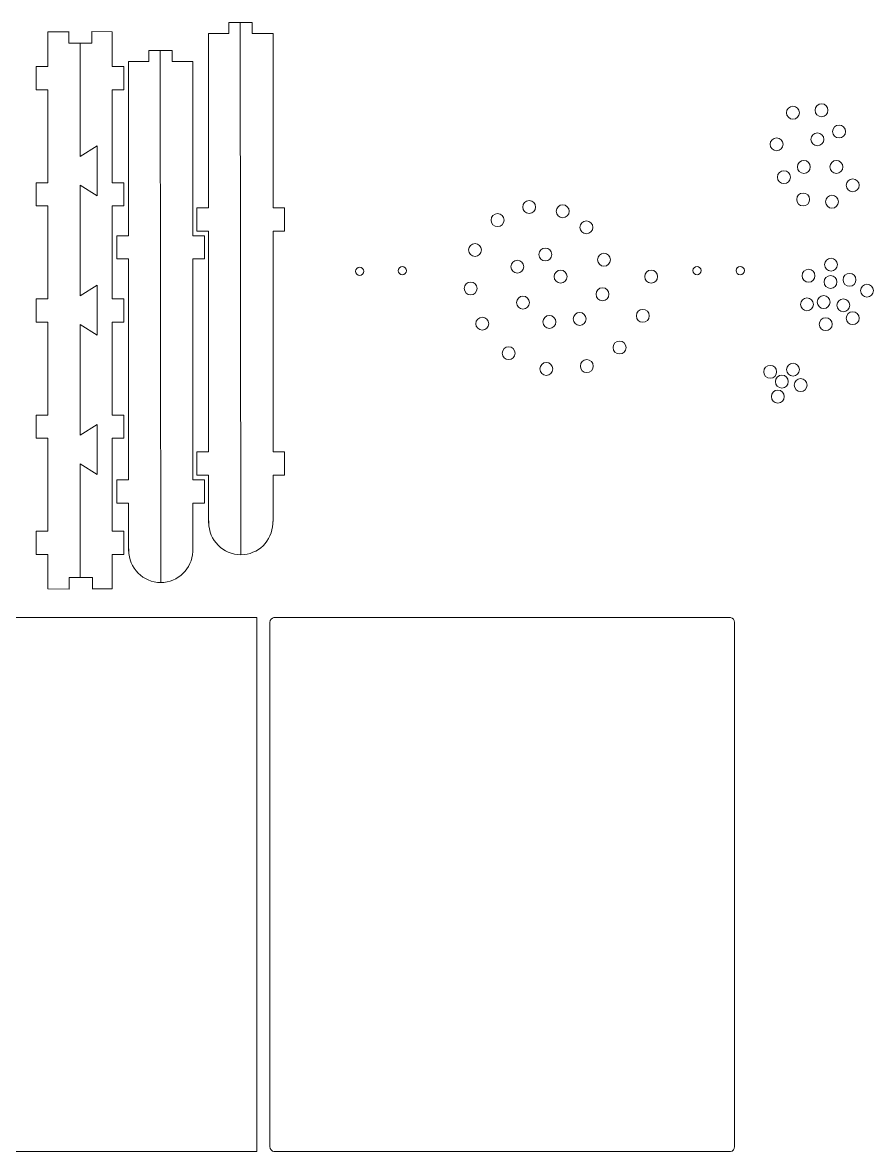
# Model space of a CAD drawing. Header units: inches. Extents: x -11.7 to 8.2, y -5.1 to 5.9.
# Drawn here: x -0.22 to 8.02, y -5.12 to 5.81 of the extents above; entities that cross this region are included whole.
import ezdxf

# ---------------------------------------------------------------- set-up
doc = ezdxf.new("R2010")
doc.units = ezdxf.units.IN
doc.header["$MEASUREMENT"] = 0
doc.layers.add('Layer 1', color=7, linetype='Continuous')

msp = doc.modelspace()

# ---------------------------------------------------------------- linework, layer by layer
at = {"layer": 'Layer 1', "color": 5, "lineweight": 9}
msp.add_lwpolyline([(-2.45, -5.121), (2.05, -5.121), (2.05, 0.049), (-2.45, 0.049), (-2.45, -5.121)], close=True, dxfattribs=at)
at = {"layer": 'Layer 1', "color": 250, "lineweight": 9}
for centre, major_axis in [((7.239, 4.939), (0, 0.0625)), ((7.516, 4.963), (0, 0.0625)), ((7.686, 4.757), (0, 0.0625)), ((7.476, 4.681), (0, 0.0625)), ((7.081, 4.633), (0, 0.0625)), ((7.152, 4.315), (0, 0.0625)), ((7.345, 4.414), (0, 0.0625)), ((7.66, 4.414), (0, 0.0625)), ((7.818, 4.236), (0, 0.0625)), ((7.338, 4.099), (0, 0.0625)), ((4.686, 4.026), (0, 0.0625)), ((5.011, 3.985), (0, 0.0625)), ((7.617, 4.077), (0, 0.0625)), ((4.38, 3.899), (0, 0.0625)), ((5.24, 3.829), (0, 0.0625)), ((4.162, 3.61), (0, 0.0625)), ((4.843, 3.566), (0, 0.0625)), ((4.572, 3.448), (0, 0.0625)), ((5.41, 3.515), (0, 0.0625)), ((7.608, 3.468), (0, 0.0625)), ((3.045, 3.403), (0, 0.04)), ((3.458, 3.409), (0, 0.04)), ((4.99, 3.352), (0, 0.0625)), ((5.867, 3.352), (0, 0.0625)), ((6.311, 3.41), (0, 0.04)), ((6.729, 3.41), (0, 0.04)), ((7.39, 3.36), (0, 0.0625)), ((4.12, 3.237), (0, 0.0625)), ((7.603, 3.3), (0, 0.0625)), ((7.787, 3.321), (0, 0.0625)), ((5.396, 3.181), (0, 0.0625)), ((7.956, 3.216), (0, 0.0625)), ((4.626, 3.1), (0, 0.0625)), ((7.375, 3.083), (0, 0.0625)), ((7.537, 3.105), (0, 0.0625)), ((7.727, 3.074), (0, 0.0625)), ((4.232, 2.896), (0, 0.0625)), ((4.882, 2.913), (0, 0.0625)), ((5.175, 2.942), (0, 0.0625)), ((5.786, 2.972), (0, 0.0625)), ((7.557, 2.891), (0, 0.0625)), ((7.818, 2.949), (0, 0.0625)), ((4.488, 2.61), (0, 0.0625)), ((5.561, 2.665), (0, 0.0625)), ((4.852, 2.458), (0, 0.0625)), ((5.244, 2.485), (0, 0.0625)), ((7.019, 2.43), (0, 0.0625)), ((7.24, 2.451), (0, 0.0625)), ((7.132, 2.335), (0, 0.0625)), ((7.314, 2.301), (0, 0.0625)), ((7.093, 2.19), (0, 0.0625))]:
    msp.add_ellipse(centre, major_axis=major_axis, ratio=1, dxfattribs=at)
at = {"layer": 'Layer 1', "lineweight": 9}
for points, knots in [([(1.89, 5.812), (1.89, 5.812), (1.78, 5.812), (1.78, 5.812), (1.78, 5.812), (1.78, 5.812), (1.78, 5.706), (1.78, 5.706)], [0, 0, 0, 0, 0.5, 0.5, 0.5, 0.5, 1, 1, 1, 1]), ([(0.229, 5.725), (0.229, 5.725), (0.229, 5.725), (0.229, 5.725), (0.229, 5.725), (0.229, 5.725), (0.229, 5.612), (0.229, 5.612)], [0, 0, 0, 0, 0.5, 0.5, 0.5, 0.5, 1, 1, 1, 1]), ([(0.344, 5.612), (0.344, 5.612), (0.454, 5.612), (0.454, 5.612), (0.454, 5.612), (0.454, 5.612), (0.454, 5.725), (0.454, 5.725)], [0, 0, 0, 0, 0.5, 0.5, 0.5, 0.5, 1, 1, 1, 1]), ([(1.115, 5.542), (1.115, 5.542), (1.005, 5.542), (1.005, 5.542), (1.005, 5.542), (1.005, 5.542), (1.005, 5.436), (1.005, 5.436)], [0, 0, 0, 0, 0.5, 0.5, 0.5, 0.5, 1, 1, 1, 1]), ([(-0.085, 5.277), (-0.085, 5.277), (-0.085, 5.387), (-0.085, 5.387), (-0.085, 5.387), (-0.085, 5.387), (0.027, 5.387), (0.027, 5.387)], [0, 0, 0, 0, 0.5, 0.5, 0.5, 0.5, 1, 1, 1, 1]), ([(0.762, 5.277), (0.762, 5.277), (0.762, 5.387), (0.762, 5.387), (0.762, 5.387), (0.762, 5.387), (0.65, 5.387), (0.65, 5.387)], [0, 0, 0, 0, 0.5, 0.5, 0.5, 0.5, 1, 1, 1, 1]), ([(0.027, 5.162), (0.027, 5.162), (0.027, 5.162), (0.027, 5.162), (0.027, 5.162), (0.027, 5.162), (-0.085, 5.162), (-0.085, 5.162)], [0, 0, 0, 0, 0.5, 0.5, 0.5, 0.5, 1, 1, 1, 1]), ([(0.65, 5.162), (0.65, 5.162), (0.65, 5.162), (0.65, 5.162), (0.65, 5.162), (0.65, 5.162), (0.762, 5.162), (0.762, 5.162)], [0, 0, 0, 0, 0.5, 0.5, 0.5, 0.5, 1, 1, 1, 1]), ([(0.34, 4.514), (0.34, 4.514), (0.503, 4.618), (0.503, 4.618), (0.503, 4.618), (0.503, 4.618), (0.503, 4.376), (0.503, 4.376), (0.503, 4.376), (0.503, 4.376), (0.503, 4.134), (0.503, 4.134), (0.503, 4.134), (0.503, 4.134), (0.34, 4.238), (0.34, 4.238)], [0, 0, 0, 0, 0.25, 0.25, 0.25, 0.25, 0.5, 0.5, 0.5, 0.5, 0.75, 0.75, 0.75, 0.75, 1, 1, 1, 1]), ([(1.582, 4.355), (1.582, 4.355), (1.582, 4.017), (1.582, 4.017), (1.582, 4.017), (1.582, 4.017), (1.469, 4.017), (1.469, 4.017), (1.469, 4.017), (1.469, 4.017), (1.469, 3.792), (1.469, 3.792), (1.469, 3.792), (1.469, 3.792), (1.582, 3.792), (1.582, 3.792), (1.582, 3.792), (1.582, 3.792), (1.582, 1.654), (1.582, 1.654), (1.582, 1.654), (1.582, 1.654), (1.469, 1.654), (1.469, 1.654), (1.469, 1.654), (1.469, 1.654), (1.469, 1.429), (1.469, 1.429), (1.469, 1.429), (1.469, 1.429), (1.582, 1.429), (1.582, 1.429), (1.582, 1.429), (1.582, 1.429), (1.582, 0.993), (1.582, 0.993), (1.582, 0.993), (1.582, 0.993), (1.582, 0.979), (1.582, 0.979), (1.582, 0.979), (1.582, 0.979), (1.582, 0.979), (1.582, 0.979), (1.582, 0.979), (1.583, 0.97), (1.584, 0.962), (1.585, 0.953)], [0, 0, 0, 0, 0.083333, 0.083333, 0.083333, 0.083333, 0.166667, 0.166667, 0.166667, 0.166667, 0.25, 0.25, 0.25, 0.25, 0.333333, 0.333333, 0.333333, 0.333333, 0.416667, 0.416667, 0.416667, 0.416667, 0.5, 0.5, 0.5, 0.5, 0.583333, 0.583333, 0.583333, 0.583333, 0.666667, 0.666667, 0.666667, 0.666667, 0.75, 0.75, 0.75, 0.75, 0.833333, 0.833333, 0.833333, 0.833333, 0.916667, 0.916667, 0.916667, 0.916667, 1, 1, 1, 1]), ([(2.207, 4.355), (2.207, 4.355), (2.207, 4.017), (2.207, 4.017), (2.207, 4.017), (2.207, 4.017), (2.319, 4.017), (2.319, 4.017), (2.319, 4.017), (2.319, 4.017), (2.319, 3.792), (2.319, 3.792), (2.319, 3.792), (2.319, 3.792), (2.207, 3.792), (2.207, 3.792), (2.207, 3.792), (2.207, 3.792), (2.207, 1.654), (2.207, 1.654), (2.207, 1.654), (2.207, 1.654), (2.319, 1.654), (2.319, 1.654), (2.319, 1.654), (2.319, 1.654), (2.319, 1.429), (2.319, 1.429), (2.319, 1.429), (2.319, 1.429), (2.207, 1.429), (2.207, 1.429), (2.207, 1.429), (2.207, 1.429), (2.207, 0.993), (2.207, 0.993), (2.207, 0.993), (2.207, 0.993), (2.207, 0.979), (2.207, 0.979), (2.207, 0.979), (2.207, 0.979), (2.206, 0.979), (2.206, 0.979), (2.206, 0.979), (2.206, 0.97), (2.205, 0.962), (2.204, 0.953)], [0, 0, 0, 0, 0.083333, 0.083333, 0.083333, 0.083333, 0.166667, 0.166667, 0.166667, 0.166667, 0.25, 0.25, 0.25, 0.25, 0.333333, 0.333333, 0.333333, 0.333333, 0.416667, 0.416667, 0.416667, 0.416667, 0.5, 0.5, 0.5, 0.5, 0.583333, 0.583333, 0.583333, 0.583333, 0.666667, 0.666667, 0.666667, 0.666667, 0.75, 0.75, 0.75, 0.75, 0.833333, 0.833333, 0.833333, 0.833333, 0.916667, 0.916667, 0.916667, 0.916667, 1, 1, 1, 1]), ([(-0.085, 4.151), (-0.085, 4.151), (-0.085, 4.261), (-0.085, 4.261), (-0.085, 4.261), (-0.085, 4.261), (0.027, 4.261), (0.027, 4.261)], [0, 0, 0, 0, 0.5, 0.5, 0.5, 0.5, 1, 1, 1, 1]), ([(0.762, 4.151), (0.762, 4.151), (0.762, 4.261), (0.762, 4.261), (0.762, 4.261), (0.762, 4.261), (0.65, 4.261), (0.65, 4.261)], [0, 0, 0, 0, 0.5, 0.5, 0.5, 0.5, 1, 1, 1, 1]), ([(0.807, 4.085), (0.807, 4.085), (0.807, 3.748), (0.807, 3.748), (0.807, 3.748), (0.807, 3.748), (0.695, 3.748), (0.695, 3.748), (0.695, 3.748), (0.695, 3.748), (0.695, 3.523), (0.695, 3.523), (0.695, 3.523), (0.695, 3.523), (0.807, 3.523), (0.807, 3.523), (0.807, 3.523), (0.807, 3.523), (0.807, 1.384), (0.807, 1.384), (0.807, 1.384), (0.807, 1.384), (0.695, 1.384), (0.695, 1.384), (0.695, 1.384), (0.695, 1.384), (0.695, 1.159), (0.695, 1.159), (0.695, 1.159), (0.695, 1.159), (0.807, 1.159), (0.807, 1.159), (0.807, 1.159), (0.807, 1.159), (0.807, 0.723), (0.807, 0.723), (0.807, 0.723), (0.807, 0.723), (0.807, 0.709), (0.807, 0.709), (0.807, 0.709), (0.807, 0.709), (0.807, 0.709), (0.807, 0.709), (0.807, 0.709), (0.808, 0.7), (0.809, 0.692), (0.81, 0.684)], [0, 0, 0, 0, 0.083333, 0.083333, 0.083333, 0.083333, 0.166667, 0.166667, 0.166667, 0.166667, 0.25, 0.25, 0.25, 0.25, 0.333333, 0.333333, 0.333333, 0.333333, 0.416667, 0.416667, 0.416667, 0.416667, 0.5, 0.5, 0.5, 0.5, 0.583333, 0.583333, 0.583333, 0.583333, 0.666667, 0.666667, 0.666667, 0.666667, 0.75, 0.75, 0.75, 0.75, 0.833333, 0.833333, 0.833333, 0.833333, 0.916667, 0.916667, 0.916667, 0.916667, 1, 1, 1, 1]), ([(1.432, 4.085), (1.432, 4.085), (1.432, 3.748), (1.432, 3.748), (1.432, 3.748), (1.432, 3.748), (1.544, 3.748), (1.544, 3.748), (1.544, 3.748), (1.544, 3.748), (1.544, 3.523), (1.544, 3.523), (1.544, 3.523), (1.544, 3.523), (1.432, 3.523), (1.432, 3.523), (1.432, 3.523), (1.432, 3.523), (1.432, 1.384), (1.432, 1.384), (1.432, 1.384), (1.432, 1.384), (1.544, 1.384), (1.544, 1.384), (1.544, 1.384), (1.544, 1.384), (1.544, 1.159), (1.544, 1.159), (1.544, 1.159), (1.544, 1.159), (1.432, 1.159), (1.432, 1.159), (1.432, 1.159), (1.432, 1.159), (1.432, 0.723), (1.432, 0.723), (1.432, 0.723), (1.432, 0.723), (1.432, 0.709), (1.432, 0.709), (1.432, 0.709), (1.432, 0.709), (1.431, 0.709), (1.431, 0.709), (1.431, 0.709), (1.431, 0.7), (1.43, 0.692), (1.429, 0.684)], [0, 0, 0, 0, 0.083333, 0.083333, 0.083333, 0.083333, 0.166667, 0.166667, 0.166667, 0.166667, 0.25, 0.25, 0.25, 0.25, 0.333333, 0.333333, 0.333333, 0.333333, 0.416667, 0.416667, 0.416667, 0.416667, 0.5, 0.5, 0.5, 0.5, 0.583333, 0.583333, 0.583333, 0.583333, 0.666667, 0.666667, 0.666667, 0.666667, 0.75, 0.75, 0.75, 0.75, 0.833333, 0.833333, 0.833333, 0.833333, 0.916667, 0.916667, 0.916667, 0.916667, 1, 1, 1, 1]), ([(0.027, 4.035), (0.027, 4.035), (0.027, 4.036), (0.027, 4.036), (0.027, 4.036), (0.027, 4.036), (-0.085, 4.036), (-0.085, 4.036)], [0, 0, 0, 0, 0.5, 0.5, 0.5, 0.5, 1, 1, 1, 1]), ([(0.65, 4.035), (0.65, 4.035), (0.65, 4.036), (0.65, 4.036), (0.65, 4.036), (0.65, 4.036), (0.762, 4.036), (0.762, 4.036)], [0, 0, 0, 0, 0.5, 0.5, 0.5, 0.5, 1, 1, 1, 1]), ([(0.34, 3.165), (0.34, 3.165), (0.503, 3.269), (0.503, 3.269), (0.503, 3.269), (0.503, 3.269), (0.503, 3.027), (0.503, 3.027), (0.503, 3.027), (0.503, 3.027), (0.503, 2.785), (0.503, 2.785), (0.503, 2.785), (0.503, 2.785), (0.34, 2.889), (0.34, 2.889)], [0, 0, 0, 0, 0.25, 0.25, 0.25, 0.25, 0.5, 0.5, 0.5, 0.5, 0.75, 0.75, 0.75, 0.75, 1, 1, 1, 1]), ([(-0.085, 3.026), (-0.085, 3.026), (-0.085, 3.136), (-0.085, 3.136), (-0.085, 3.136), (-0.085, 3.136), (0.027, 3.136), (0.027, 3.136)], [0, 0, 0, 0, 0.5, 0.5, 0.5, 0.5, 1, 1, 1, 1]), ([(0.762, 3.026), (0.762, 3.026), (0.762, 3.136), (0.762, 3.136), (0.762, 3.136), (0.762, 3.136), (0.65, 3.136), (0.65, 3.136)], [0, 0, 0, 0, 0.5, 0.5, 0.5, 0.5, 1, 1, 1, 1]), ([(0.027, 1.786), (0.027, 1.786), (-0.085, 1.786), (-0.085, 1.786), (-0.085, 1.786), (-0.085, 1.786), (-0.085, 2.011), (-0.085, 2.011), (-0.085, 2.011), (-0.085, 2.011), (0.027, 2.011), (0.027, 2.011)], [0, 0, 0, 0, 0.333333, 0.333333, 0.333333, 0.333333, 0.666667, 0.666667, 0.666667, 0.666667, 1, 1, 1, 1]), ([(0.65, 1.786), (0.65, 1.786), (0.762, 1.786), (0.762, 1.786), (0.762, 1.786), (0.762, 1.786), (0.762, 2.011), (0.762, 2.011), (0.762, 2.011), (0.762, 2.011), (0.65, 2.011), (0.65, 2.011)], [0, 0, 0, 0, 0.333333, 0.333333, 0.333333, 0.333333, 0.666667, 0.666667, 0.666667, 0.666667, 1, 1, 1, 1]), ([(0.34, 1.816), (0.34, 1.816), (0.503, 1.92), (0.503, 1.92), (0.503, 1.92), (0.503, 1.92), (0.503, 1.678), (0.503, 1.678), (0.503, 1.678), (0.503, 1.678), (0.503, 1.436), (0.503, 1.436), (0.503, 1.436), (0.503, 1.436), (0.34, 1.54), (0.34, 1.54)], [0, 0, 0, 0, 0.25, 0.25, 0.25, 0.25, 0.5, 0.5, 0.5, 0.5, 0.75, 0.75, 0.75, 0.75, 1, 1, 1, 1]), ([(2.205, 0.959), (2.198, 0.792), (2.062, 0.658), (1.895, 0.658), (1.895, 0.658), (1.723, 0.658), (1.584, 0.798), (1.584, 0.971), (1.584, 0.971), (1.584, 0.976), (1.585, 0.98), (1.585, 0.985)], [0, 0, 0, 0, 0.333333, 0.333333, 0.333333, 0.333333, 0.666667, 0.666667, 0.666667, 0.666667, 1, 1, 1, 1]), ([(-0.085, 0.775), (-0.085, 0.775), (-0.085, 0.885), (-0.085, 0.885), (-0.085, 0.885), (-0.085, 0.885), (0.027, 0.885), (0.027, 0.885)], [0, 0, 0, 0, 0.5, 0.5, 0.5, 0.5, 1, 1, 1, 1]), ([(0.762, 0.775), (0.762, 0.775), (0.762, 0.885), (0.762, 0.885), (0.762, 0.885), (0.762, 0.885), (0.65, 0.885), (0.65, 0.885)], [0, 0, 0, 0, 0.5, 0.5, 0.5, 0.5, 1, 1, 1, 1]), ([(1.43, 0.689), (1.423, 0.522), (1.287, 0.389), (1.12, 0.389), (1.12, 0.389), (0.948, 0.389), (0.81, 0.529), (0.81, 0.701), (0.81, 0.701), (0.81, 0.706), (0.81, 0.711), (0.81, 0.715)], [0, 0, 0, 0, 0.333333, 0.333333, 0.333333, 0.333333, 0.666667, 0.666667, 0.666667, 0.666667, 1, 1, 1, 1]), ([(0.344, 0.439), (0.344, 0.439), (0.234, 0.439), (0.234, 0.439), (0.234, 0.439), (0.234, 0.439), (0.234, 0.326), (0.234, 0.326)], [0, 0, 0, 0, 0.5, 0.5, 0.5, 0.5, 1, 1, 1, 1]), ([(0.459, 0.326), (0.459, 0.326), (0.459, 0.326), (0.459, 0.326), (0.459, 0.326), (0.459, 0.326), (0.459, 0.439), (0.459, 0.439)], [0, 0, 0, 0, 0.5, 0.5, 0.5, 0.5, 1, 1, 1, 1])]:
    msp.add_open_spline(points, degree=3, knots=knots, dxfattribs=at)
for points in [[(2.005, 5.812), (2.005, 5.812), (1.89, 5.812), (1.89, 5.812)], [(1.895, 0.658), (1.895, 0.658), (1.89, 5.812), (1.89, 5.812)], [(2.005, 5.706), (2.005, 5.706), (2.005, 5.812), (2.005, 5.812)], [(0.027, 5.724), (0.027, 5.724), (0.027, 5.387), (0.027, 5.387)], [(0.027, 5.724), (0.027, 5.724), (0.229, 5.724), (0.229, 5.724)], [(0.454, 5.725), (0.454, 5.725), (0.65, 5.724), (0.65, 5.724)], [(0.65, 5.724), (0.65, 5.724), (0.65, 5.387), (0.65, 5.387)], [(1.582, 4.355), (1.582, 4.355), (1.582, 5.706), (1.582, 5.706)], [(1.78, 5.706), (1.78, 5.706), (1.582, 5.706), (1.582, 5.706)], [(2.207, 5.706), (2.207, 5.706), (2.005, 5.706), (2.005, 5.706)], [(2.207, 4.355), (2.207, 4.355), (2.207, 5.706), (2.207, 5.706)], [(0.229, 5.612), (0.229, 5.612), (0.344, 5.612), (0.344, 5.612)], [(0.339, 5.614), (0.339, 5.614), (0.339, 4.514), (0.339, 4.514)], [(1.23, 5.542), (1.23, 5.542), (1.115, 5.542), (1.115, 5.542)], [(1.12, 0.389), (1.12, 0.389), (1.115, 5.542), (1.115, 5.542)], [(1.23, 5.436), (1.23, 5.436), (1.23, 5.542), (1.23, 5.542)], [(0.807, 4.085), (0.807, 4.085), (0.807, 5.436), (0.807, 5.436)], [(1.005, 5.436), (1.005, 5.436), (0.807, 5.436), (0.807, 5.436)], [(1.432, 5.436), (1.432, 5.436), (1.23, 5.436), (1.23, 5.436)], [(1.432, 4.085), (1.432, 4.085), (1.432, 5.436), (1.432, 5.436)], [(-0.085, 5.162), (-0.085, 5.162), (-0.085, 5.277), (-0.085, 5.277)], [(0.762, 5.162), (0.762, 5.162), (0.762, 5.277), (0.762, 5.277)], [(0.027, 5.162), (0.027, 5.162), (0.027, 4.261), (0.027, 4.261)], [(0.65, 5.162), (0.65, 5.162), (0.65, 4.261), (0.65, 4.261)], [(0.339, 4.238), (0.339, 4.238), (0.339, 3.165), (0.339, 3.165)], [(-0.085, 4.036), (-0.085, 4.036), (-0.085, 4.151), (-0.085, 4.151)], [(0.762, 4.036), (0.762, 4.036), (0.762, 4.151), (0.762, 4.151)], [(0.027, 4.036), (0.027, 4.036), (0.027, 3.136), (0.027, 3.136)], [(0.65, 4.036), (0.65, 4.036), (0.65, 3.136), (0.65, 3.136)], [(-0.085, 2.911), (-0.085, 2.911), (-0.085, 3.026), (-0.085, 3.026)], [(0.762, 2.911), (0.762, 2.911), (0.762, 3.026), (0.762, 3.026)], [(0.027, 2.911), (0.027, 2.911), (-0.085, 2.911), (-0.085, 2.911)], [(0.027, 2.911), (0.027, 2.911), (0.027, 2.011), (0.027, 2.011)], [(0.339, 2.889), (0.339, 2.889), (0.339, 1.816), (0.339, 1.816)], [(0.65, 2.911), (0.65, 2.911), (0.65, 2.011), (0.65, 2.011)], [(0.65, 2.911), (0.65, 2.911), (0.762, 2.911), (0.762, 2.911)], [(0.027, 1.786), (0.027, 1.786), (0.027, 0.885), (0.027, 0.885)], [(0.65, 1.786), (0.65, 1.786), (0.65, 0.885), (0.65, 0.885)], [(0.339, 1.54), (0.339, 1.54), (0.339, 0.439), (0.339, 0.439)], [(-0.085, 0.66), (-0.085, 0.66), (-0.085, 0.775), (-0.085, 0.775)], [(0.762, 0.66), (0.762, 0.66), (0.762, 0.775), (0.762, 0.775)], [(0.027, 0.66), (0.027, 0.66), (-0.085, 0.66), (-0.085, 0.66)], [(0.027, 0.66), (0.027, 0.66), (0.027, 0.432), (0.027, 0.432)], [(0.65, 0.66), (0.65, 0.66), (0.65, 0.432), (0.65, 0.432)], [(0.65, 0.66), (0.65, 0.66), (0.762, 0.66), (0.762, 0.66)], [(0.459, 0.439), (0.459, 0.439), (0.344, 0.439), (0.344, 0.439)], [(0.027, 0.328), (0.027, 0.328), (0.027, 0.432), (0.027, 0.432)], [(0.65, 0.328), (0.65, 0.328), (0.65, 0.432), (0.65, 0.432)], [(0.027, 0.328), (0.027, 0.328), (0.234, 0.326), (0.234, 0.326)], [(0.65, 0.328), (0.65, 0.328), (0.459, 0.328), (0.459, 0.328)]]:
    msp.add_open_spline(points, degree=3, dxfattribs=at)
at = {"layer": 'Layer 1', "color": 5, "lineweight": 9}
msp.add_open_spline([(2.216, 0.049), (2.216, 0.049), (6.634, 0.049), (6.634, 0.049), (6.634, 0.049), (6.657, 0.049), (6.675, 0.028), (6.675, 0.001), (6.675, 0.001), (6.675, 0.001), (6.675, -5.073), (6.675, -5.073), (6.675, -5.073), (6.675, -5.099), (6.657, -5.121), (6.634, -5.121), (6.634, -5.121), (6.634, -5.121), (2.216, -5.121), (2.216, -5.121), (2.216, -5.121), (2.194, -5.121), (2.175, -5.099), (2.175, -5.073), (2.175, -5.073), (2.175, -5.073), (2.175, 0.001), (2.175, 0.001), (2.175, 0.001), (2.175, 0.028), (2.194, 0.049), (2.216, 0.049)], degree=3, knots=[0, 0, 0, 0, 0.125, 0.125, 0.125, 0.125, 0.25, 0.25, 0.25, 0.25, 0.375, 0.375, 0.375, 0.375, 0.5, 0.5, 0.5, 0.5, 0.625, 0.625, 0.625, 0.625, 0.75, 0.75, 0.75, 0.75, 0.875, 0.875, 0.875, 0.875, 1, 1, 1, 1], dxfattribs=at)

doc.saveas('drawing.dxf')
